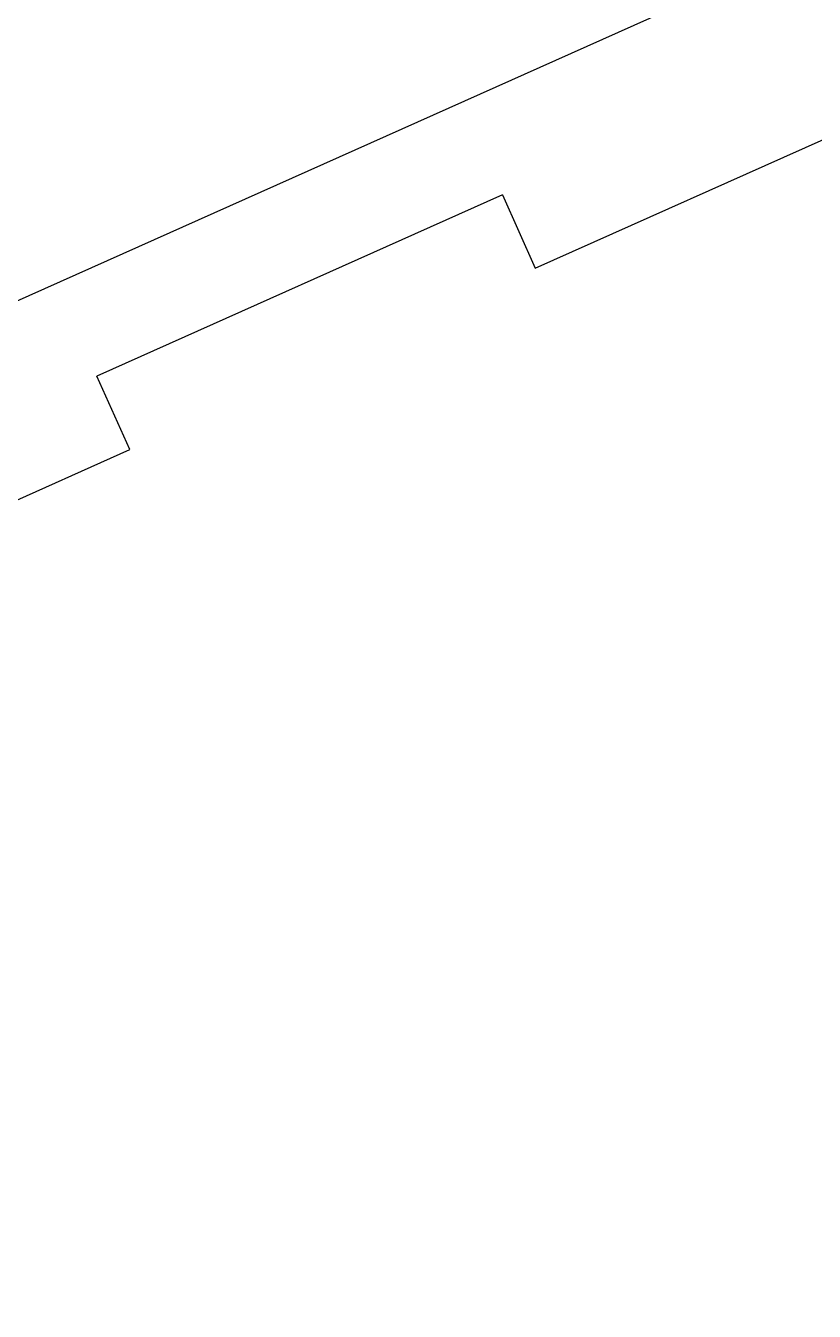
# Model space of a CAD drawing. Header units: millimetres. Extents: x -37.1 to 17.5, y -29.9 to 15.1.
# Drawn here: x -25.31 to -21.76, y -29.07 to -23.29 of the extents above; entities that cross this region are included whole.
import ezdxf

# ---------------------------------------------------------------- set-up
doc = ezdxf.new("R2010")
doc.units = ezdxf.units.MM
doc.header["$MEASUREMENT"] = 0
doc.layers.add('Layer 01', color=12, linetype='Continuous', true_color=0xc80000)

msp = doc.modelspace()

# ---------------------------------------------------------------- linework, layer by layer
at = {"layer": 'Layer 01', "linetype": 'Continuous', "lineweight": 25}
for p, q in [((-20.8673, -22.5216), (-35.5198, -29.0744)), ((-23.015, -24.3776), (-21.1892, -23.5611)), ((-23.163, -24.0467), (-24.9887, -24.8632)), ((-23.163, -24.0467), (-23.015, -24.3776)), ((-24.8407, -25.1941), (-24.9887, -24.8632)), ((-26.6665, -26.0106), (-24.8407, -25.1941))]:
    msp.add_line(p, q, dxfattribs=at)

doc.saveas('drawing.dxf')
